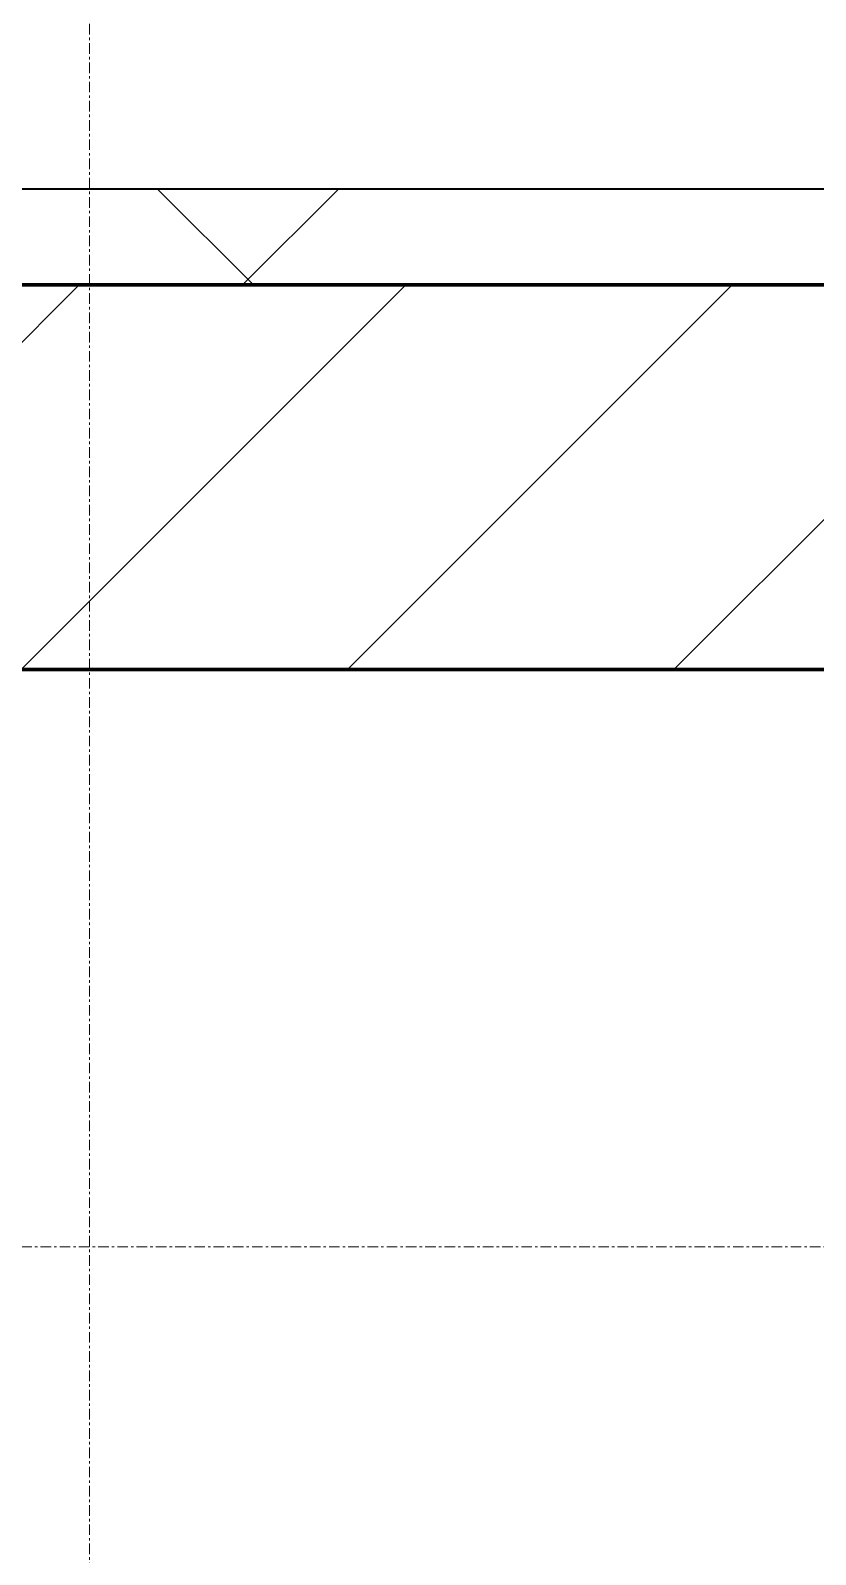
# Model space of a CAD drawing. Header units: millimetres. Extents: x -853432 to -773672, y -18171 to 22484.
# Drawn here: x -835913 to -835505, y -4481 to -3689 of the extents above; entities that cross this region are included whole.
import ezdxf
from ezdxf.xclip import XClip

# ---------------------------------------------------------------- set-up
doc = ezdxf.new("R2010")
doc.units = ezdxf.units.MM
doc.header["$XCLIPFRAME"] = 0
doc.linetypes.add('DPA_Grid _ Level 100', pattern=[10, 5.5, -1.6, 1.3, -1.6])
for name, color, linetype, lineweight in [('A-GLAZ-CURT', 2, 'Continuous', 9), ('A-WALL', 5, 'Continuous', 35), ('A-WALL-FNSH', 2, 'Continuous', 35), ('A-WALL-PATT', 1, 'Continuous', 35), ('S-GRID', 251, 'Continuous', 9)]:
    doc.layers.add(name, color=color, linetype=linetype, lineweight=lineweight)
doc.layers.add('A11_ALU.SOLID SHEET', color=2, linetype='Continuous')

# ---------------------------------------------------------------- blocks, each defined once
blk = doc.blocks.new('*U2464')
at = {"layer": 'S-GRID', "linetype": 'DPA_Grid _ Level 100'}
for p, q in [((0, -21399.85), (0, 17622.79)), ((57000, -7900), (-16649.52, -7900))]:
    blk.add_line(p, q, dxfattribs=at)
blk = doc.blocks.new('PPLS-PP19_Custom Tile Pattern - Custom Tile Pattern-V85-4251-01 ENLARGED CONCOURSE LEVEL - REFLECTED CEILING PLAN - SHEET 2')
at = {"layer": 'A-GLAZ-CURT'}
for p, q in [((-300, 0), (300, 0)), ((300, 0), (-300, 0)), ((195.99, 0), (213.31, 0)), ((213.31, 0), (195.99, 0)), ((230.06, 0), (300, 0)), ((-300, -50), (300, -50)), ((300, -50), (-300, -50))]:
    blk.add_line(p, q, dxfattribs=at)
for points, knots in [([(-126.5, 0), (-122.44, 0), (-108.71, 0), (-86.68, 0), (-63.44, 0), (-54.4, 0), (-48.53, 0), (-30.79, 0), (-18.03, 0), (8.61, 0), (15.02, 0), (22.91, 0), (31, 0), (39.04, 0), (51.19, 0), (58.74, 0), (61.34, 0), (61.45, 0)], [-5231.017328, -5231.017328, -5231.017328, -5231.017328, -4994.692869, -4542.524482, -4008.285538, -3689.699207, -3546.54457, -3315.260113, -2864.387349, -2439.246196, -2084.094819, -1956.422387, -1818.904206, -1645.594513, -1443.202566, -1228.752106, -1120.932285, -1120.932285, -1120.932285, -1120.932285]), ([(9.32, 0), (9.08, 0), (7.65, 0), (2.57, 0), (-12.23, 0), (-25.64, 0), (-40, 0), (-56.24, 0), (-75.59, 0), (-94, 0), (-112.01, 0), (-114.94, 0), (-115.63, 0)], [-2922.926651, -2922.926651, -2922.926651, -2922.926651, -2882.788014, -2720.818881, -2518.50168, -2125.455881, -1792.521578, -1466.981642, -1208.454564, -789.402658, -501.969187, -243.577221, -243.577221, -243.577221, -243.577221]), ([(-29.03, 0), (-33.97, 0), (-43.74, 0), (-56.37, 0), (-71.66, 0), (-77.83, 0), (-82.66, 0), (-83.28, 0), (-83.28, 0)], [-2680.714891, -2680.714891, -2680.714891, -2680.714891, -2413.671296, -2161.752162, -2006.592567, -1646.621388, -1424.436217, -1393.971743, -1393.971743, -1393.971743, -1393.971743]), ([(-66.39, 0), (-66.39, 0), (-63.63, 0), (-53.63, 0), (-34.42, 0), (-29.82, 0), (-29.19, 0)], [-2493.31794, -2493.31794, -2493.31794, -2493.31794, -2315.303971, -1809.437387, -963.711516, -666.19313, -666.19313, -666.19313, -666.19313]), ([(31.18, 0), (25.97, 0), (11.99, 0), (-16.92, 0), (-47.42, 0), (-65.77, 0), (-66.37, 0), (-66.38, 0)], [-4496.803627, -4496.803627, -4496.803627, -4496.803627, -4222.080604, -3745.412743, -2981.410125, -2542.574734, -2498.224237, -2498.224237, -2498.224237, -2498.224237]), ([(-48.64, 0), (-44.9, 0), (-31.95, 0), (-12.78, 0), (4.23, 0), (9.64, 0), (10.14, 0), (10.18, 0)], [-4260.589392, -4260.589392, -4260.589392, -4260.589392, -4065.652676, -3589.737505, -3285.047089, -3066.359526, -3044.715262, -3044.715262, -3044.715262, -3044.715262]), ([(-26.75, 0), (-27.82, 0), (-35.1, 0), (-43.05, 0), (-48.63, 0)], [-8718.362214, -8718.362214, -8718.362214, -8718.362214, -8532.293389, -8156.823144, -8156.823144, -8156.823144, -8156.823144]), ([(76.63, 0), (74.8, 0), (67.65, 0), (53.52, 0), (37, 0), (24.07, 0), (12.82, 0), (-2.9, 0), (-20.62, 0), (-32.81, 0), (-42.45, 0), (-47.04, 0), (-47.78, 0)], [-3095.572228, -3095.572228, -3095.572228, -3095.572228, -2950.589685, -2634.532728, -2313.748533, -2106.613311, -1925.670641, -1617.263037, -1290.787923, -1039.307308, -819.71621, -773.893057, -773.893057, -773.893057, -773.893057]), ([(-47.58, 0), (-42.98, 0), (-36.45, 0), (-33.57, 0), (-29.94, 0), (-28.57, 0)], [-643.371574, -643.371574, -643.371574, -643.371574, -296.515819, -83.513472, 0, 0, 0, 0]), ([(-36.78, 0), (-32.43, 0), (-19.22, 0), (8.83, 0), (43.36, 0), (70.92, 0), (82.12, 0), (83.66, 0)], [-6191.144455, -6191.144455, -6191.144455, -6191.144455, -5862.463379, -5340.621928, -4573.028122, -4094.177415, -3869.465285, -3869.465285, -3869.465285, -3869.465285]), ([(-36.29, 0), (-36.29, 0), (-34.66, 0), (-28.88, 0), (-26.95, 0), (-26.54, 0)], [-9150.272121, -9150.272121, -9150.272121, -9150.272121, -9057.163041, -8919.836787, -8834.607043, -8834.607043, -8834.607043, -8834.607043]), ([(19.77, 0), (14.26, 0), (1.26, 0), (-16.58, 0), (-34.76, 0), (-36.04, 0)], [-10229.544997, -10229.544997, -10229.544997, -10229.544997, -9884.23066, -9424.652049, -9182.880979, -9182.880979, -9182.880979, -9182.880979]), ([(-33.34, 0), (-33.34, 0), (-32.93, 0), (-31.16, 0), (-30.52, 0)], [-2415.024266, -2415.024266, -2415.024266, -2415.024266, -2357.633367, -2323.618664, -2323.618664, -2323.618664, -2323.618664]), ([(20.31, 0), (14.18, 0), (0.76, 0), (-17.84, 0), (-30.57, 0), (-31.82, 0), (-32, 0)], [-3668.534726, -3668.534726, -3668.534726, -3668.534726, -3333.063701, -2994.501669, -2698.150104, -2614.070998, -2614.070998, -2614.070998, -2614.070998]), ([(-30.76, 0), (-30.73, 0), (-29.99, 0), (-23.47, 0), (-15.75, 0), (-15.19, 0)], [-54176.191683, -54176.191683, -54176.191683, -54176.191683, -54157.274271, -53749.15266, -53717.791567, -53717.791567, -53717.791567, -53717.791567]), ([(-30.52, 0), (-27.11, 0), (-17.83, 0), (5.99, 0), (22.06, 0), (37.44, 0), (45.92, 0), (57.76, 0), (64.47, 0), (72.74, 0), (75.22, 0), (76.03, 0), (76.21, 0)], [-2323.618664, -2323.618664, -2323.618664, -2323.618664, -2142.497158, -1716.209403, -1206.526904, -1089.329421, -901.315459, -753.071572, -495.328968, -421.953223, -334.951786, -290.452333, -290.452333, -290.452333, -290.452333]), ([(-13, 0), (-14.35, 0), (-17.68, 0), (-25.97, 0), (-29.52, 0), (-30.21, 0)], [-55207.591944, -55207.591944, -55207.591944, -55207.591944, -54789.006179, -54461.685999, -54290.791712, -54290.791712, -54290.791712, -54290.791712]), ([(8.33, 0), (8.19, 0), (7.18, 0), (0.32, 0), (-13.89, 0), (-24.92, 0), (-29.03, 0)], [-3574.286521, -3574.286521, -3574.286521, -3574.286521, -3526.962355, -3285.499107, -2903.012179, -2680.714891, -2680.714891, -2680.714891, -2680.714891]), ([(-28.98, 0), (-28.66, 0), (-27.39, 0), (-24.45, 0), (-22.56, 0)], [-166.548282, -166.548282, -166.548282, -166.548282, -102.06493, 0, 0, 0, 0]), ([(-28.57, 0), (-26.93, 0), (-20.29, 0), (-11.45, 0), (2.08, 0), (12.39, 0), (18.35, 0), (20.35, 0)], [-5361.429781, -5361.429781, -5361.429781, -5361.429781, -5261.36855, -5050.479954, -4785.90057, -4596.498881, -4486.788134, -4486.788134, -4486.788134, -4486.788134]), ([(-22.56, 0), (-20.27, 0), (-17.03, 0), (-11.36, 0), (-7.66, 0), (-6.6, 0), (-6.44, 0)], [-56468.192263, -56468.192263, -56468.192263, -56468.192263, -56344.022017, -56303.229861, -56166.290093, -56124.392176, -56124.392176, -56124.392176, -56124.392176]), ([(-15.19, 0), (-13.07, 0), (7.48, 0), (42.82, 0), (88.72, 0), (120.63, 0), (138.28, 0), (138.53, 0)], [-461.142613, -461.142613, -461.142613, -461.142613, -429.606584, -390.253598, -346.313304, -291.370682, -290.5735, -290.5735, -290.5735, -290.5735]), ([(-6.54, 0), (-6.73, 0), (-7.2, 0), (-7.6, 0), (-7.79, 0)], [-56009.792147, -56009.792147, -56009.792147, -56009.792147, -55949.290093, -55895.192118, -55895.192118, -55895.192118, -55895.192118]), ([(-2.63, 0), (-2.47, 0), (-1.22, 0), (4.92, 0), (15.97, 0), (22.54, 0), (24.49, 0)], [-226.825321, -226.825321, -226.825321, -226.825321, -220.269177, -206.416616, -198.214427, -187.717507, -187.717507, -187.717507, -187.717507]), ([(20.26, 0), (19.6, 0), (9.68, 0), (3.08, 0), (-1.67, 0), (-2.25, 0)], [-288.583481, -288.583481, -288.583481, -288.583481, -285.83788, -246.234814, -234.646884, -234.646884, -234.646884, -234.646884]), ([(24.69, 0), (24.54, 0), (20.99, 0), (15.48, 0), (10.8, 0), (9.63, 0)], [-4368.572414, -4368.572414, -4368.572414, -4368.572414, -4306.476363, -4080.000647, -3772.857994, -3772.857994, -3772.857994, -3772.857994]), ([(18.16, 0), (19.15, 0), (24.25, 0), (25.66, 0), (26.12, 0)], [-5700.113719, -5700.113719, -5700.113719, -5700.113719, -5554.232259, -5302.431367, -5302.431367, -5302.431367, -5302.431367]), ([(89.25, 0), (87.15, 0), (82.88, 0), (74.4, 0), (62.26, 0), (51.85, 0), (43.81, 0), (29.53, 0), (22.56, 0), (20.51, 0), (20.18, 0)], [-7339.989525, -7339.989525, -7339.989525, -7339.989525, -7135.649961, -6924.452779, -6738.82075, -6548.303034, -6314.283804, -6135.05769, -5972.647715, -5935.242371, -5935.242371, -5935.242371, -5935.242371]), ([(30.82, 0), (29.27, 0), (25.77, 0), (22.26, 0), (20.3, 0)], [-10462.034656, -10462.034656, -10462.034656, -10462.034656, -10363.088938, -10240.600731, -10240.600731, -10240.600731, -10240.600731]), ([(103.09, 0), (101.08, 0), (86.31, 0), (63.34, 0), (37.01, 0), (25.29, 0), (20.85, 0)], [-375.435014, -375.435014, -375.435014, -375.435014, -369.147452, -330.153101, -307.516438, -289.397823, -289.397823, -289.397823, -289.397823]), ([(70.61, 0), (66.16, 0), (55.8, 0), (39.61, 0), (29.92, 0), (22.48, 0), (20.89, 0)], [-4647.237329, -4647.237329, -4647.237329, -4647.237329, -4326.416877, -4098.545751, -3766.694881, -3679.062885, -3679.062885, -3679.062885, -3679.062885]), ([(21.37, 0), (21.77, 0), (23.21, 0), (24.62, 0), (24.72, 0), (24.72, 0)], [-4467.858151, -4467.858151, -4467.858151, -4467.858151, -4445.288762, -4384.376941, -4376.041937, -4376.041937, -4376.041937, -4376.041937]), ([(27.44, 0), (27.9, 0), (29.54, 0), (38.07, 0), (53.39, 0), (71.67, 0), (84.83, 0), (85.61, 0), (88.13, 0), (88.86, 0)], [-5037.309798, -5037.309798, -5037.309798, -5037.309798, -4887.603822, -4705.298446, -4353.683244, -3960.84581, -3759.045785, -3336.541051, -3181.45882, -3181.45882, -3181.45882, -3181.45882]), ([(27.89, 0), (29.09, 0), (33.4, 0), (48.37, 0), (67.61, 0), (82.25, 0), (89.25, 0)], [-147.777612, -147.777612, -147.777612, -147.777612, -135.792042, -118.513713, -97.899267, -76.960368, -76.960368, -76.960368, -76.960368]), ([(53.18, 0), (53.06, 0), (52.22, 0), (44.99, 0), (36.46, 0), (30.82, 0)], [-622.740158, -622.740158, -622.740158, -622.740158, -566.066452, -360.610861, 0, 0, 0, 0]), ([(136.44, 0), (121.66, 0), (86.93, 0), (51.16, 0), (31.18, 0)], [-106.750556, -106.750556, -106.750556, -106.750556, -59.610984, 0, 0, 0, 0]), ([(88.54, 0), (82.16, 0), (71.01, 0), (57.82, 0), (46.51, 0), (41.18, 0), (36.02, 0), (35.54, 0), (35.54, 0)], [-381.017509, -381.017509, -381.017509, -381.017509, -357.622665, -341.267687, -334.000314, -326.15566, -319.318397, -317.489778, -317.489778, -317.489778, -317.489778]), ([(36.29, 0), (37.77, 0), (48.82, 0), (64.79, 0), (95.91, 0), (124.45, 0), (132.42, 0), (134.6, 0)], [-314.598523, -314.598523, -314.598523, -314.598523, -305.899624, -287.17622, -249.500363, -194.761443, -152.241002, -152.241002, -152.241002, -152.241002]), ([(61.47, 0), (61.47, 0), (61.21, 0), (54.61, 0), (53.71, 0), (53.56, 0)], [-1113.311073, -1113.311073, -1113.311073, -1113.311073, -1096.402191, -891.204116, -747.28819, -747.28819, -747.28819, -747.28819]), ([(76.22, 0), (75.58, 0), (73.64, 0), (71.05, 0), (70.61, 0)], [-193.634889, -193.634889, -193.634889, -193.634889, -31.537676, 0, 0, 0, 0]), ([(157.72, 0), (153.35, 0), (140.2, 0), (114.99, 0), (94.68, 0), (89.25, 0)], [-499.095705, -499.095705, -499.095705, -499.095705, -458.593899, -401.860199, -381.889559, -381.889559, -381.889559, -381.889559]), ([(90.33, 0), (94.36, 0), (106.18, 0), (116.36, 0), (128.63, 0), (128.95, 0)], [-75.885801, -75.885801, -75.885801, -75.885801, -63.759246, -39.050993, -35.895543, -35.895543, -35.895543, -35.895543]), ([(114.39, 0), (114.2, 0), (112.08, 0), (105.42, 0), (95.62, 0), (91.97, 0), (90.37, 0)], [-8148.58938, -8148.58938, -8148.58938, -8148.58938, -8105.191388, -7723.759874, -7531.75727, -7376.617754, -7376.617754, -7376.617754, -7376.617754]), ([(94.4, 0), (94.4, 0), (94.64, 0), (99.11, 0), (108.97, 0), (120.79, 0), (139.94, 0), (163.31, 0), (185.23, 0), (193.62, 0), (194.69, 0), (194.79, 0)], [-2348.345796, -2348.345796, -2348.345796, -2348.345796, -2310.419338, -2233.599744, -2052.234781, -1843.028543, -1530.39897, -1095.004608, -529.74427, -295.064701, -265.121568, -265.121568, -265.121568, -265.121568]), ([(129.02, 0), (129.02, 0), (124.41, 0), (122.35, 0), (114.96, 0), (108.04, 0), (103.09, 0)], [-35.386604, -35.386604, -35.386604, -35.386604, -31.430235, -22.807238, -15.488593, 0, 0, 0, 0]), ([(157.9, 0), (156.77, 0), (151.67, 0), (143.29, 0), (134.04, 0), (126.24, 0), (118.6, 0), (114.23, 0), (111.98, 0), (105.66, 0), (105.23, 0), (105.23, 0)], [-10292.955006, -10292.955006, -10292.955006, -10292.955006, -10098.273015, -9847.788484, -9677.714971, -9567.007022, -9453.21225, -9220.200448, -9012.77275, -8966.157302, -8929.495943, -8929.495943, -8929.495943, -8929.495943]), ([(105.26, 0), (105.52, 0), (111.01, 0), (112.65, 0), (113.59, 0)], [-8920.561005, -8920.561005, -8920.561005, -8920.561005, -8814.835624, -8577.462505, -8577.462505, -8577.462505, -8577.462505]), ([(128.58, 0), (128.8, 0), (130.16, 0), (139.26, 0), (151.39, 0), (157.02, 0), (158.2, 0)], [-633.326174, -633.326174, -633.326174, -633.326174, -627.736123, -618.981161, -602.094757, -596.29673, -596.29673, -596.29673, -596.29673]), ([(137.1, 0), (136, 0), (133.64, 0), (129.87, 0), (129.11, 0)], [-670.405967, -670.405967, -670.405967, -670.405967, -651.020627, -640.742133, -640.742133, -640.742133, -640.742133]), ([(193.8, 0), (193.33, 0), (190.11, 0), (183.13, 0), (171, 0), (161.95, 0), (161.28, 0), (158.6, 0), (158.03, 0), (157.97, 0)], [-11665.349007, -11665.349007, -11665.349007, -11665.349007, -11565.880756, -11105.624034, -10839.086983, -10768.332124, -10666.779182, -10580.760289, -10568.194444, -10568.194444, -10568.194444, -10568.194444]), ([(168.37, 0), (167.68, 0), (165.05, 0), (161.4, 0), (158.21, 0)], [-543.375029, -543.375029, -543.375029, -543.375029, -530.793311, -500.624884, -500.624884, -500.624884, -500.624884]), ([(158.23, 0), (158.89, 0), (161.51, 0), (162.19, 0), (162.75, 0)], [-596.246381, -596.246381, -596.246381, -596.246381, -592.980799, -581.414464, -581.414464, -581.414464, -581.414464]), ([(300, 0), (286.53, 0), (254.22, 0), (207.11, 0), (177.41, 0), (159.34, 0), (158.33, 0), (158.3, 0)], [-285.253232, -285.253232, -285.253232, -285.253232, -244.693688, -187.987675, -143.776725, -129.632772, -123.352749, -123.352749, -123.352749, -123.352749]), ([(159.07, 0), (159.13, 0), (160.84, 0), (165.21, 0), (174.15, 0), (185.98, 0), (208.82, 0), (219.42, 0), (230.06, 0)], [-115.643202, -115.643202, -115.643202, -115.643202, -114.681583, -87.660824, -65.295536, -41.623857, -24.459831, 0, 0, 0, 0]), ([(162.75, 0), (165.4, 0), (170.91, 0), (172.61, 0), (172.61, 0)], [-111.264224, -111.264224, -111.264224, -111.264224, -56.742688, -19.085662, -19.085662, -19.085662, -19.085662]), ([(247.1, 0), (246.76, 0), (245.04, 0), (238.34, 0), (226.56, 0), (221.1, 0), (200.27, 0), (182.99, 0), (174.27, 0), (169.67, 0), (168.99, 0)], [-9649.085549, -9649.085549, -9649.085549, -9649.085549, -9581.591397, -9406.094246, -9221.510254, -9016.44624, -8717.832359, -8253.978395, -8152.463617, -8069.855175, -8069.855175, -8069.855175, -8069.855175]), ([(215.22, 0), (214.62, 0), (210.55, 0), (203.98, 0), (187.54, 0), (175.3, 0), (169.49, 0)], [-203.825446, -203.825446, -203.825446, -203.825446, -198.527383, -184.406837, -162.427601, -142.916156, -142.916156, -142.916156, -142.916156]), ([(171.51, 0), (176.48, 0), (193.23, 0), (201.73, 0), (208.81, 0), (213.9, 0), (241.96, 0), (266.73, 0), (281.71, 0), (290.9, 0), (294.72, 0), (296.13, 0)], [-7971.819559, -7971.819559, -7971.819559, -7971.819559, -7784.112253, -7606.717214, -7289.299508, -7042.621073, -6582.165592, -6068.460911, -5766.029927, -5566.724884, -5344.139472, -5344.139472, -5344.139472, -5344.139472]), ([(172.07, 0), (177.66, 0), (187.87, 0), (201.08, 0), (207.47, 0), (213.96, 0), (215.11, 0)], [-255.364076, -255.364076, -255.364076, -255.364076, -237.955587, -223.92608, -215.862851, -208.75215, -208.75215, -208.75215, -208.75215]), ([(300, 0), (288.22, 0), (262, 0), (230.43, 0), (219.94, 0), (219.02, 0)], [-12528.858583, -12528.858583, -12528.858583, -12528.858583, -11905.454923, -11162.864862, -10856.732305, -10856.732305, -10856.732305, -10856.732305]), ([(219.9, 0), (220.86, 0), (227.84, 0), (242.06, 0), (246.54, 0), (246.96, 0)], [-10670.940496, -10670.940496, -10670.940496, -10670.940496, -10511.382485, -9925.173265, -9834.877357, -9834.877357, -9834.877357, -9834.877357]), ([(284.76, 0), (284.76, 0), (285.09, 0), (287.47, 0), (293.59, 0), (297.76, 0), (300, 0)], [-4110.630118, -4110.630118, -4110.630118, -4110.630118, -4053.389046, -3959.664717, -3862.421465, -3746.95702, -3746.95702, -3746.95702, -3746.95702]), ([(295.67, 0), (294.07, 0), (290.37, 0), (285.38, 0), (284.87, 0)], [-4671.1457, -4671.1457, -4671.1457, -4671.1457, -4358.271401, -4143.037883, -4143.037883, -4143.037883, -4143.037883]), ([(296.36, 0), (296.67, 0), (297.38, 0), (297.86, 0), (298.09, 0)], [-5331.280472, -5331.280472, -5331.280472, -5331.280472, -5280.360606, -5199.253518, -5199.253518, -5199.253518, -5199.253518])]:
    blk.add_open_spline(points, degree=3, knots=knots, dxfattribs=at)
for points in [[(19.75, 0), (19.06, 0), (18.58, 0), (18.16, 0)], [(24.49, 0), (25.23, 0), (25.72, 0), (26.04, 0)], [(80.35, 0), (79.57, 0), (78.27, 0), (76.63, 0)], [(84.06, 0), (83.48, 0), (82.41, 0), (81.72, 0)], [(89.23, 0), (91.04, 0), (93.1, 0), (94.33, 0)], [(168.74, 0), (168.74, 0), (169.81, 0), (171.51, 0)], [(195.11, 0), (194.91, 0), (194.44, 0), (193.8, 0)], [(297.38, 0), (297.03, 0), (296.61, 0), (296.13, 0)]]:
    blk.add_open_spline(points, degree=3, dxfattribs=at)
blk = doc.blocks.new('PPLS-PP19_Custom Tile Pattern - Custom Tile Pattern-V86-4251-01 ENLARGED CONCOURSE LEVEL - REFLECTED CEILING PLAN - SHEET 2')
at = {"layer": 'A-GLAZ-CURT'}
for p, q in [((-300, 0), (300, 0)), ((300, 0), (-300, 0)), ((-293.07, 0), (-275.75, 0)), ((-275.75, 0), (-293.07, 0)), ((-300, -50), (300, -50)), ((300, -50), (-300, -50))]:
    blk.add_line(p, q, dxfattribs=at)
at = {"layer": 'A-GLAZ-CURT', "flags": 128}
for points in [[(-300, 0), (-291.56, 0), (-283.3, 0), (-275.2, 0), (-267.26, 0), (-259.45, 0), (-251.77, 0), (-244.2, 0), (-236.74, 0), (-229.36, 0), (-222.06, 0), (-214.83, 0), (-207.71, 0), (-200.76, 0), (-194.02, 0), (-187.54, 0), (-181.38, 0), (-175.58, 0), (-170.25, 0), (-166, 0)], [(-166.04, 0), (-169.65, 0), (-174.47, 0), (-179.49, 0), (-184.81, 0), (-190.44, 0), (-196.37, 0), (-202.58, 0), (-209.04, 0), (-215.73, 0), (-222.63, 0), (-229.72, 0), (-236.97, 0), (-244.39, 0), (-251.96, 0), (-259.67, 0), (-267.51, 0), (-275.48, 0), (-283.55, 0), (-291.73, 0), (-300, 0)]]:
    blk.add_lwpolyline(points, dxfattribs=at)
at = {"layer": 'A-GLAZ-CURT'}
for points, knots in [([(-300, 0), (-284.65, 0), (-236.57, 0), (-195.22, 0), (-169.64, 0), (-166.48, 0)], [-5323.127839, -5323.127839, -5323.127839, -5323.127839, -4502.809032, -2700.551212, -2439.766926, -2439.766926, -2439.766926, -2439.766926]), ([(-97.09, 0), (-108.09, 0), (-141.64, 0), (-202.69, 0), (-262.56, 0), (-294.48, 0), (-300, 0)], [-18361.9448, -18361.9448, -18361.9448, -18361.9448, -17136.203329, -15131.813646, -13729.592194, -13439.944408, -13439.944408, -13439.944408, -13439.944408]), ([(-166.51, 0), (-168.36, 0), (-175.57, 0), (-185.59, 0), (-209.77, 0), (-232.01, 0), (-255.22, 0), (-262.59, 0), (-264.9, 0), (-265.4, 0)], [-2125.15159, -2125.15159, -2125.15159, -2125.15159, -2029.680487, -1755.085331, -1400.429864, -858.079193, -543.655514, -208.940337, 0, 0, 0, 0]), ([(-258.6, 0), (-257.91, 0), (-254.26, 0), (-241.25, 0), (-225.99, 0), (-213.1, 0), (-200.2, 0), (-185.8, 0), (-174.38, 0), (-166.19, 0), (-166.04, 0)], [-5722.54675, -5722.54675, -5722.54675, -5722.54675, -5657.471696, -5413.335975, -5017.494783, -4832.723979, -4666.091899, -4349.945572, -4000.813434, -3994.469109, -3994.469109, -3994.469109, -3994.469109]), ([(-133.82, 0), (-135.51, 0), (-137.8, 0), (-149.31, 0), (-162.01, 0), (-177.91, 0), (-199.46, 0), (-216.65, 0), (-231.26, 0), (-233.46, 0), (-234, 0)], [-2731.647847, -2731.647847, -2731.647847, -2731.647847, -2418.507304, -2308.929706, -2113.765672, -1763.376603, -1422.553702, -978.033455, -846.069444, -682.911962, -682.911962, -682.911962, -682.911962]), ([(-233.49, 0), (-233.44, 0), (-232.38, 0), (-230.74, 0), (-225.3, 0), (-223.63, 0)], [-455.274641, -455.274641, -455.274641, -455.274641, -440.605512, -119.536984, 0, 0, 0, 0])]:
    blk.add_open_spline(points, degree=3, knots=knots, dxfattribs=at)
blk = doc.blocks.new('*U634')
at = {"layer": 'A-GLAZ-CURT'}
for name, p in [('PPLS-PP19_Custom Tile Pattern - Custom Tile Pattern-V85-4251-01 ENLARGED CONCOURSE LEVEL - REFLECTED CEILING PLAN - SHEET 2', (2.37, -7350)), ('PPLS-PP19_Custom Tile Pattern - Custom Tile Pattern-V86-4251-01 ENLARGED CONCOURSE LEVEL - REFLECTED CEILING PLAN - SHEET 2', (602.37, -7350))]:
    blk.add_blockref(name, p, dxfattribs=at)
blk = doc.blocks.new('*U1213')
blk.add_lwpolyline([(22690, -750), (19166.45, -750), (19116.45, -700), (18966.44, -550), (-101025.39, -550), (-101025.39, -6704.96), (-96300, -6704.96), (-96300, -7350), (-94497.63, -7350), (17250, -7350), (17250, -6849.96), (18300, -6849.96), (22690, -6849.96)], close=True)

msp = doc.modelspace()

# ---------------------------------------------------------------- block references
at = {"layer": 'A11_ALU.SOLID SHEET'}
ref = msp.add_blockref('*U1213', (-744682.37, 3579.02), dxfattribs=at)
XClip(ref).set_block_clipping_path([(-104690.1238047112, -9620.0029952966), (-34092.6543255156, 14392.9971737705)])

# ---------------------------------------------------------------- next in the draw order: hatches: boundary and pattern name
at = {"layer": 'A-WALL-PATT', "lineweight": 9}
h = msp.add_hatch(dxfattribs=at)
h.set_pattern_fill('FP_4', color=256, style=0, pattern_type=2)
h.set_pattern_definition([(45, (0, 0), (-212.13203, 212.13203), []), (135, (0, 0), (-212.13203, -212.13203), [])])
h.paths.add_polyline_path([(-779464.45, -3820.98), (-778775.03, -3820.98), (-778775.03, -3770.98), (-827933.88, -3770.98), (-828045.79, -3820.98), (-779602.34, -3820.98)])
h.paths.add_polyline_path([(-828965.42, -3820.98), (-828156.1, -3820.98), (-828044.19, -3770.98), (-841032.37, -3770.98), (-841032.37, -3820.98), (-829103.3, -3820.98)])
h = msp.add_hatch(dxfattribs=at)
h.set_pattern_fill('FP_2', color=256, style=0, pattern_type=2)
h.set_pattern_definition([(45, (0, 0), (-84.852814, 84.852814), [])])
h.paths.add_polyline_path([(-779326.57, -4020.98), (-778775.03, -4020.98), (-778775.03, -3820.98), (-828045.79, -3820.98), (-828336.65, -3950.93), (-828355, -3909.85), (-828156.1, -3820.98), (-841232.37, -3820.98), (-841232.37, -4020.98), (-779878.11, -4020.98)])
h.paths.add_polyline_path([(-828280, -3860.98), (-828285, -3859.64), (-828288.66, -3855.98), (-828289.66, -3848.39), (-828287.07, -3844.76), (-828282.59, -3841.32), (-828280, -3840.98), (-828272.93, -3843.91), (-828270.34, -3848.39), (-828270.34, -3851.81), (-828272.93, -3858.05), (-828279.18, -3860.64)])

# ---------------------------------------------------------------- next in the draw order: linework, layer by layer
at = {"layer": 'A-WALL', "color": 7, "lineweight": 70}
for p, q in [((-837980, -3820.98), (-835580, -3820.98)), ((-835580, -3820.98), (-837980, -3820.98)), ((-835580, -3820.98), (-834380, -3820.98)), ((-834380, -3820.98), (-835580, -3820.98)), ((-835580, -4020.98), (-837980, -4020.98)), ((-834380, -4020.98), (-835580, -4020.98))]:
    msp.add_line(p, q, dxfattribs=at)
at = {"layer": 'A-WALL-FNSH', "color": 250}
for p, q in [((-837980, -3770.98), (-835580, -3770.98)), ((-835580, -3770.98), (-834380, -3770.98))]:
    msp.add_line(p, q, dxfattribs=at)

# ---------------------------------------------------------------- next in the draw order: block references
for name in ['*U2464', '*U634']:
    msp.add_blockref(name, (-835882.37, 3579.02))

doc.saveas('drawing.dxf')
